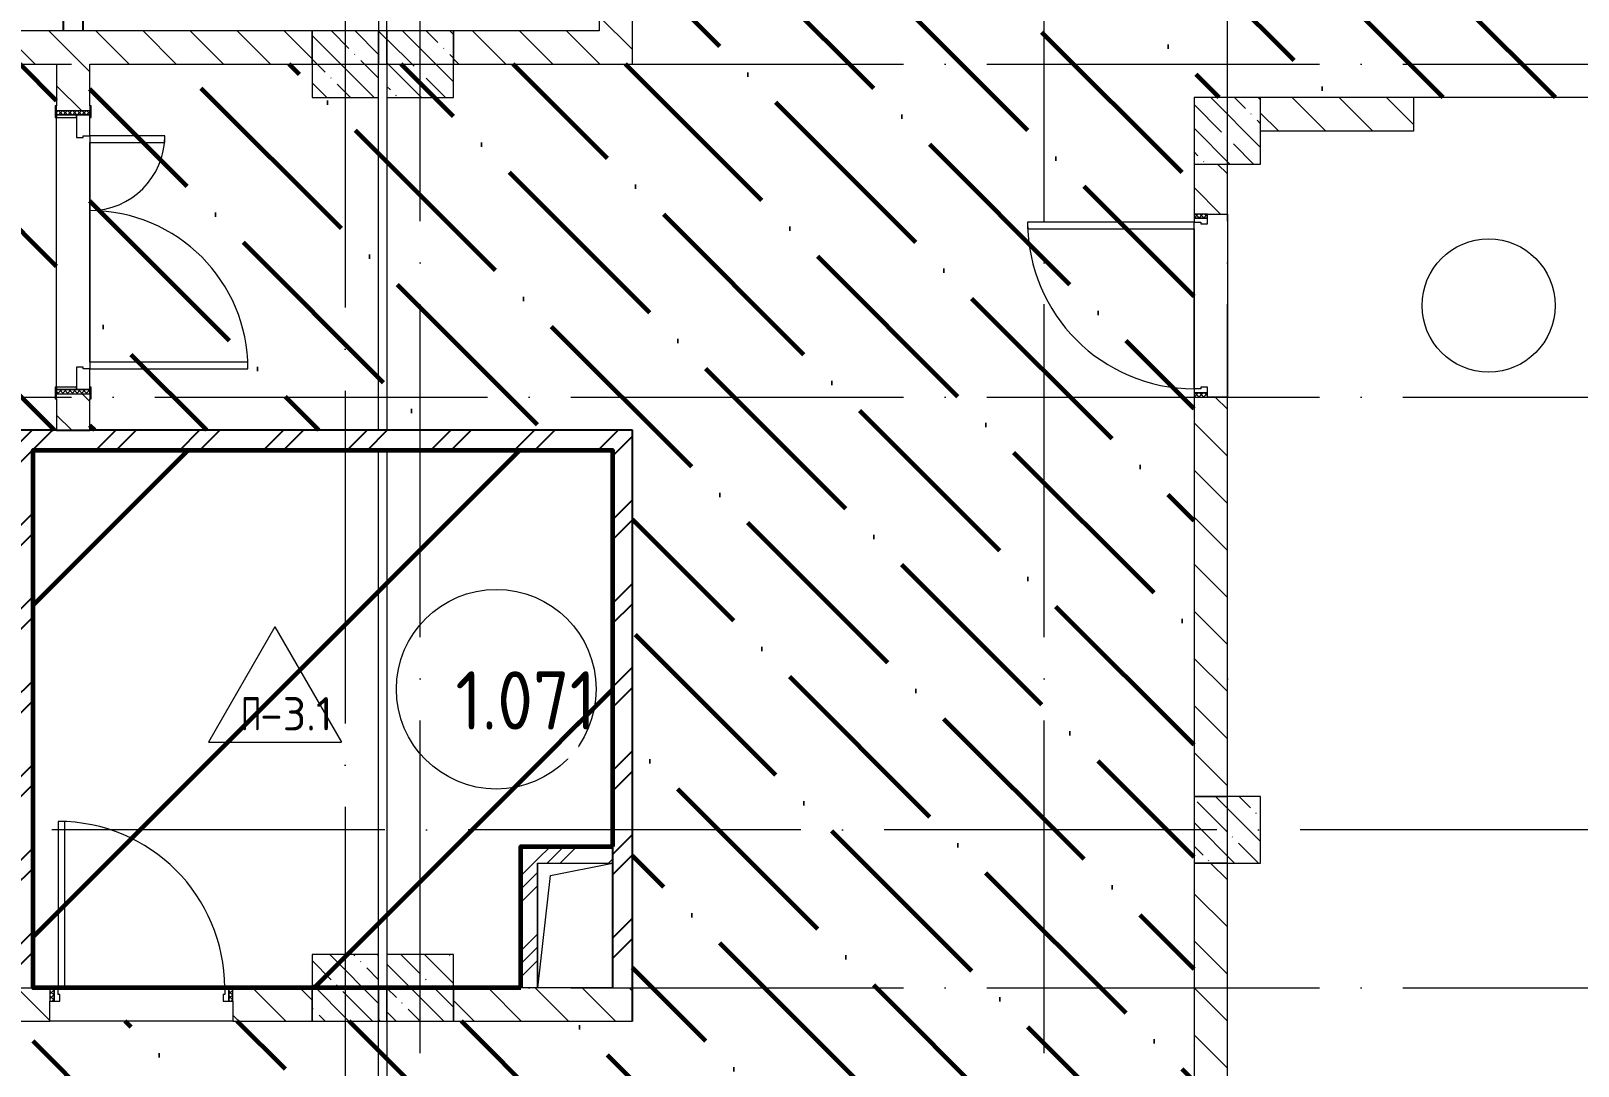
# Model space of a CAD drawing. Header units: millimetres. Extents: x -68946 to 288321, y -402657 to 324925.
# Drawn here: x 123999 to 133295, y 39505 to 45725 of the extents above; entities that cross this region are included whole.
import ezdxf

# ---------------------------------------------------------------- set-up
doc = ezdxf.new("R2010")
doc.units = ezdxf.units.MM
doc.linetypes.add('ADSK_Линия сетки', pattern=[2500, 2000, -250, 0, -250])
for name, color, linetype, lineweight in [('3.4) ПТ-2.15    4 вып', 200, 'Continuous', 60), ('3.4) ПТ-2.16    4 вып', 114, 'Continuous', 60), ('3.4) ПТ-5         4 вып', 150, 'Continuous', 60), ('A-AREA-____-IDEN', 250, 'Continuous', 9), ('A-DETL-GENF-OTLN', 250, 'Continuous', 5), ('A-DOOR-____-IDEN', 31, 'Continuous', 9), ('A-DOOR-____-MCUT', 250, 'Continuous', 5), ('A-DOOR-____-OTLN', 250, 'Continuous', 5), ('A-DOOR-FRAM-MCUT', 31, 'Continuous', 5), ('A-DOOR-FRAM-OTLN', 31, 'Continuous', 5), ('A-FLOR-____-IDEN', 11, 'Continuous', 9), ('A-FLOR-____-OTLN', 192, 'Continuous', 9), ('A-GLAZ-____-OTLN', 250, 'Continuous', 5), ('A-WALL-____-MCUT', 250, 'Continuous', 13), ('A-WALL-____-PATT', 250, 'Continuous', 13), ('I-WALL-____-OTLN', 250, 'Continuous', 9), ('S-COLS-____-MCUT', 250, 'Continuous', 25), ('S-COLS-____-OTLN', 250, 'Continuous', 9), ('S-GRID-____-OTLN', 250, 'Continuous', 9)]:
    doc.layers.add(name, color=color, linetype=linetype, lineweight=lineweight)
doc.styles.add('ISOCPEUR_1', font='isocpeur.ttf', dxfattribs={"width": 0.9, "height": 250})
doc.styles.add('ISOCPEUR_2', font='isocpeur.ttf', dxfattribs={"height": 160})
pattern_1 = [(135, (12287.91, -0.0006), (-141.42136, -141.42136), [])]
pattern_2 = [(45, (12287.9, -0.0006), (-251.4472, 251.4472), []), (45, (12287.9, 381), (-251.4472, 251.4472), [])]
pattern_3 = [(135, (1751.41, 164.685), (-14.14214, -14.14214), []), (225, (1751.41, 164.685), (14.14214, -14.14214), [])]
pattern_4 = [(45, (-371.384, 164.685), (-14.1421, 14.1421), []), (135, (-371.384, 164.685), (-14.1421, -14.1421), [])]
pattern_5 = [(45, (12287.9, -0.0006), (-224.5064, 224.5064), []), (45, (12367.3, -0.0006), (0, 449.0128), []), (45, (12208.54, -0.0006), (0, 449.0128), [])]
pattern_6 = [(135, (12287.91, -0.0006), (-142.5612, -142.5612), []), (135, (12430.48, -0.0006), (-142.5612, -142.5612), [252.016, -50.403, 3.353, -47.05])]

# ---------------------------------------------------------------- blocks, each defined once
blk = doc.blocks.new('Дверь_СКБ_1Ст - Д-13п_1100x2100h_Артистическая-36206532-АР1_Маркировочный план 1 этажа С2и3')
at = {"layer": 'A-DOOR-____-OTLN'}
h = blk.add_hatch(dxfattribs=at)
h.set_pattern_fill('FP_14', color=256, style=0, pattern_type=2)
h.set_pattern_definition(pattern_3)
h.paths.add_polyline_path([(562.5, 20), (562.5, 100), (537.5, 100), (537.5, 20), (548.3, 20)])
at = {"layer": 'A-DOOR-FRAM-OTLN'}
h = blk.add_hatch(dxfattribs=at)
h.set_pattern_fill('FP_15', color=256, style=0, pattern_type=2)
h.set_pattern_definition(pattern_4)
h.paths.add_polyline_path([(-537.5, 20), (-512.5, 20), (-512.5, 100), (-537.5, 100)])
at = {"layer": 'A-DOOR-____-MCUT'}
for p, q in [((-487.5, 1100), (-487.5, 100)), ((-447.5, 1100), (-487.5, 1100)), ((-447.5, 100), (-447.5, 1100)), ((-487.5, 100), (-447.5, 100))]:
    blk.add_line(p, q, dxfattribs=at)
at = {"layer": 'A-DOOR-____-OTLN'}
blk.add_arc((-487.5, 100), 1000, 360, 90, dxfattribs=at)
at = {"layer": 'A-DOOR-FRAM-MCUT'}
for p, q in [((-512.5, 100), (-537.5, 100)), ((-537.5, 100), (-537.5, 20)), ((-487.5, 100), (-512.5, 100)), ((-512.5, 100), (-512.5, 20)), ((-512.5, 20), (-512.5, 100)), ((-487.5, 60), (-487.5, 100)), ((512.5, 100), (512.5, 60)), ((537.5, 100), (512.5, 100)), ((537.5, 20), (537.5, 100)), ((562.5, 100), (537.5, 100)), ((537.5, 100), (537.5, 20)), ((562.5, 20), (562.5, 100)), ((-537.5, 20), (-512.5, 20)), ((-512.5, 20), (-477.5, 20)), ((-477.5, 60), (-487.5, 60)), ((-477.5, 20), (-477.5, 60)), ((512.5, 60), (502.5, 60)), ((502.5, 60), (502.5, 20)), ((502.5, 20), (537.5, 20)), ((537.5, 20), (562.5, 20))]:
    blk.add_line(p, q, dxfattribs=at)
blk = doc.blocks.new('Дверь_СКБ_1Ст - Д-13л_1100x2100h_Артистическая-V39-АР1_Маркировочный план 1 этажа С2и3')
at = {"layer": 'A-DOOR-____-OTLN'}
h = blk.add_hatch(dxfattribs=at)
h.set_pattern_fill('FP_14', color=256, style=0, pattern_type=2)
h.set_pattern_definition(pattern_3)
h.paths.add_polyline_path([(537.5, 20), (562.5, 20), (562.5, 100), (537.5, 100)])
at = {"layer": 'A-DOOR-FRAM-OTLN'}
h = blk.add_hatch(dxfattribs=at)
h.set_pattern_fill('FP_15', color=256, style=0, pattern_type=2)
h.set_pattern_definition(pattern_4)
h.paths.add_polyline_path([(-537.5, 20), (-512.5, 20), (-512.5, 100), (-537.5, 100)])
at = {"layer": 'A-DOOR-____-MCUT'}
for p, q in [((512.5, 1100), (472.5, 1100)), ((472.5, 1100), (472.5, 100)), ((512.5, 100), (512.5, 1100)), ((472.5, 100), (512.5, 100))]:
    blk.add_line(p, q, dxfattribs=at)
at = {"layer": 'A-DOOR-____-OTLN'}
blk.add_arc((512.5, 100), 1000, 90, 180, dxfattribs=at)
at = {"layer": 'A-DOOR-FRAM-MCUT'}
for p, q in [((-512.5, 100), (-537.5, 100)), ((-537.5, 100), (-537.5, 20)), ((-487.5, 100), (-512.5, 100)), ((-512.5, 100), (-512.5, 20)), ((-512.5, 20), (-512.5, 100)), ((-487.5, 60), (-487.5, 100)), ((512.5, 100), (512.5, 60)), ((537.5, 100), (512.5, 100)), ((537.5, 20), (537.5, 100)), ((562.5, 100), (537.5, 100)), ((537.5, 100), (537.5, 20)), ((562.5, 20), (562.5, 100)), ((-537.5, 20), (-512.5, 20)), ((-512.5, 20), (-477.5, 20)), ((-477.5, 60), (-487.5, 60)), ((-477.5, 20), (-477.5, 60)), ((512.5, 60), (502.5, 60)), ((502.5, 60), (502.5, 20)), ((502.5, 20), (537.5, 20)), ((537.5, 20), (562.5, 20))]:
    blk.add_line(p, q, dxfattribs=at)
blk = doc.blocks.new('BSC_Колонна _Прямоугольная - 400x400-31226494-АР1_Маркировочный план 1 этажа С2и3')
at = {"layer": 'S-COLS-____-OTLN', "lineweight": 5}
h = blk.add_hatch(dxfattribs=at)
h.set_pattern_fill('FP_91', color=256, style=0, pattern_type=2)
h.set_pattern_definition([(135, (-118899.98, -45125), (-142.56192, -142.56192), []), (135, (-118757.42, -45125), (-142.56192, -142.56192), [252.016, -50.403, 3.353, -47.05])])
h.paths.add_polyline_path([(-200, -200), (200, -200), (200, 200), (-200, 200), (-200, -187.9)])
at = {"layer": 'S-COLS-____-MCUT', "lineweight": 5}
for p, q in [((200, 200), (-200, 200)), ((-200, 200), (-200, -200)), ((200, -200), (200, 200)), ((-200, -200), (200, -200))]:
    blk.add_line(p, q, dxfattribs=at)
blk = doc.blocks.new('_Wn_-As_OpeningMEP_floor__Rectangular - _Wn_-As_OpeningMEP_floor__Rectangular-34851373-АР1_Маркировочный план 1 этажа С2и3')
at = {"layer": 'A-DETL-GENF-OTLN', "lineweight": 5}
for p, q in [((-150, 350), (222.9, 424.6)), ((-225, -325), (-150, 350))]:
    blk.add_line(p, q, dxfattribs=at)
blk = doc.blocks.new('Дверь_СКБ_2Ст_Внутренняя1 - Н_ВВ-19_1700x2600h_Фрамуга сверху-42084744-АР1_Маркировочный план 1 этажа С2и3')
at = {"layer": 'A-DOOR-____-OTLN'}
h = blk.add_hatch(dxfattribs=at)
h.set_pattern_fill('FP_46', color=256, style=0, pattern_type=2)
h.set_pattern_definition([(135, (1451.41, 164.685), (-14.14214, -14.14214), []), (225, (1451.41, 164.685), (14.14214, -14.14214), [])])
h.paths.add_polyline_path([(862.5, 100), (837.5, 100), (837.5, -100), (862.5, -100), (862.5, 60)])
at = {"layer": 'A-DOOR-FRAM-OTLN'}
h = blk.add_hatch(dxfattribs=at)
h.set_pattern_fill('FP_47', color=256, style=0, pattern_type=2)
h.set_pattern_definition([(45, (-671.384, 164.685), (-14.1421, 14.1421), []), (135, (-671.384, 164.685), (-14.1421, -14.1421), [])])
h.paths.add_polyline_path([(-812.5, 60), (-812.5, 100), (-837.5, 100), (-837.5, -100), (-812.5, -100), (-812.5, 20)])
at = {"layer": 'A-DOOR-____-MCUT'}
for p, q in [((712.5, 1050), (672.5, 1050)), ((672.5, 1050), (672.5, 100)), ((712.5, 100), (712.5, 1050)), ((-687.5, 550), (-687.5, 100)), ((-647.5, 550), (-687.5, 550)), ((-647.5, 100), (-647.5, 550)), ((-687.5, 100), (-647.5, 100)), ((672.5, 100), (712.5, 100))]:
    blk.add_line(p, q, dxfattribs=at)
at = {"layer": 'A-DOOR-____-OTLN'}
for centre, radius, start, end in [((712.5, 100), 950, 90, 180), ((-687.5, 100), 450, 0, 90)]:
    blk.add_arc(centre, radius, start, end, dxfattribs=at)
at = {"layer": 'A-DOOR-FRAM-MCUT'}
for p, q in [((-797.5, 108), (-867.5, 108)), ((-867.5, 108), (-867.5, 100)), ((-867.5, 100), (-797.5, 100)), ((-812.5, 100), (-837.5, 100)), ((-837.5, 100), (-837.5, -100)), ((-687.5, 100), (-812.5, 100)), ((-812.5, 100), (-812.5, 20)), ((-812.5, -100), (-812.5, 100)), ((-797.5, 100), (-812.5, 100)), ((-812.5, 100), (-812.5, 99)), ((-812.5, 99), (-797.5, 99)), ((-797.5, 100), (-797.5, 108)), ((-797.5, 99), (-797.5, 100)), ((-687.5, 60), (-687.5, 100)), ((712.5, 100), (712.5, 60)), ((837.5, 100), (712.5, 100)), ((892.5, 108), (822.5, 108)), ((822.5, 108), (822.5, 100)), ((837.5, 100), (822.5, 100)), ((822.5, 100), (822.5, 99)), ((822.5, 100), (892.5, 100)), ((822.5, 99), (837.5, 99)), ((837.5, 20), (837.5, 100)), ((862.5, 100), (837.5, 100)), ((837.5, 100), (837.5, -100)), ((837.5, 99), (837.5, 100)), ((862.5, -100), (862.5, 100)), ((892.5, 100), (892.5, 108)), ((-812.5, 20), (-677.5, 20)), ((-797.5, 20), (-812.5, 20)), ((-812.5, 20), (-812.5, -100)), ((-797.5, -100), (-797.5, 20)), ((-677.5, 60), (-687.5, 60)), ((-677.5, 20), (-677.5, 60)), ((712.5, 60), (702.5, 60)), ((702.5, 60), (702.5, 20)), ((702.5, 20), (837.5, 20)), ((837.5, 20), (822.5, 20)), ((822.5, 20), (822.5, -100)), ((837.5, -100), (837.5, 20)), ((-797.5, -100), (-867.5, -100)), ((-867.5, -100), (-867.5, -108)), ((-867.5, -108), (-797.5, -108)), ((-837.5, -100), (-812.5, -100)), ((-812.5, -100), (-797.5, -100)), ((-797.5, -108), (-797.5, -100)), ((822.5, -100), (837.5, -100)), ((892.5, -100), (822.5, -100)), ((822.5, -100), (822.5, -108)), ((822.5, -108), (892.5, -108)), ((837.5, -100), (862.5, -100)), ((892.5, -108), (892.5, -100))]:
    blk.add_line(p, q, dxfattribs=at)
blk = doc.blocks.new('AAR_СКБ_Марка_Помещения_мал - Номер-28977439-АР1_Маркировочный план 1 этажа С2и3')
at = {"layer": 'A-AREA-____-IDEN'}
blk.add_circle((-0.028, 0), 3, dxfattribs=at)
blk = doc.blocks.new('AAR_СКБ_Марка_Перекрытия - Марка пола-17325028-АР1_Маркировочный план 1 этажа С2и3')
at = {"layer": 'A-FLOR-____-IDEN'}
for p, q in [((0, 6.932), (-4.002, 0)), ((0, 6.932), (4.002, 0)), ((-4.002, 0), (4.002, 0))]:
    blk.add_line(p, q, dxfattribs=at)
blk = doc.blocks.new('ADSK_Марка_Дверь - Типоразмер_ADSK_Марка-30565456-АР1_Маркировочный план 1 этажа С2и3')
at = {"layer": 'A-DOOR-____-IDEN'}
blk.add_circle((0, 0), 4, dxfattribs=at)

msp = doc.modelspace()

# ---------------------------------------------------------------- hatches: boundary and pattern name
h = msp.add_hatch()
h.set_pattern_fill('FP_4', color=256, style=0, pattern_type=2)
h.set_pattern_definition(pattern_2)
h.paths.add_polyline_path([(125687.8919, 43205.1926), (127492.9138, 43205.1926), (127492.9138, 43325.1926), (120608.9138, 43325.1926), (120608.9138, 43205.1926), (125645.2287, 43205.1926)])
h = msp.add_hatch()
h.set_pattern_fill('FP_4', color=256, style=0, pattern_type=2)
h.set_pattern_definition(pattern_2)
h.paths.add_polyline_path([(127494.9665, 39975.023), (127612.9138, 39975.023), (127612.9138, 43325.1926), (127492.9138, 43325.1926), (127492.9138, 39975.023)])
h = msp.add_hatch()
h.set_pattern_fill('FP_4', color=256, style=0, pattern_type=2)
h.set_pattern_definition(pattern_2)
h.paths.add_polyline_path([(124012.9138, 39975.023), (124012.9138, 43205.1926), (123892.9138, 43205.1926), (123892.9138, 39975.023), (123937.9138, 39975.023)])
at = {"layer": '3.4) ПТ-2.15    4 вып'}
h = msp.add_hatch(dxfattribs=at)
h.set_pattern_fill('ANSI36', color=256, scale=150, angle=90)
h.paths.add_polyline_path([(130987.8919, 45325), (148787.9138, 45325), (148787.9138, 49050.0006), (127612.9138, 49050.0006), (127612.9138, 45525), (124352.9138, 45525), (124352.9138, 43325.1926), (127612.9138, 43325.1926), (127612.9138, 39775.023), (121357.9147, 39775.023), (121357.9147, 36800.9403), (122877.9144, 36800.9403), (122877.9144, 35974.9403), (126337.9144, 35974.9403), (126337.9144, 24349.9994), (130987.8919, 24349.9994), (130987.8919, 34875), (130607.9138, 34875), (130607.9138, 36475), (130987.8919, 36475), (130987.8919, 39775.023)])
at = {"layer": '3.4) ПТ-2.16    4 вып'}
h = msp.add_hatch(dxfattribs=at)
h.set_pattern_fill('ANSI31', color=256, scale=222, angle=90)
h.paths.add_polyline_path([(112797.9005, 42467), (113097.9005, 42467), (113097.9005, 43325.1926), (111353.9551, 43325.1926), (111353.9551, 40475), (111737.8919, 40475), (111737.8919, 39995.9552), (112797.9005, 39995.9552)])
h.paths.add_polyline_path([(124152.9138, 45524.9994), (109022.9142, 45524.9994), (109022.9142, 43325.1926), (115222.9005, 43325.1926), (115222.9005, 40475.023), (120202.9138, 40475.023), (120202.9138, 43325.1926), (124152.9138, 43325.1926)])
at = {"layer": 'A-WALL-____-PATT', "lineweight": 15, "true_color": 0x000000}
h = msp.add_hatch(dxfattribs=at)
h.set_pattern_fill('FP_2', color=18, style=0, pattern_type=2)
h.set_pattern_definition(pattern_1)
h.paths.add_polyline_path([(127562.4251, 45525), (127612.9138, 45525), (127612.9138, 45939.5), (127412.9138, 45939.5), (127412.9138, 45525), (127494.9665, 45525)])
h.paths.add_polyline_path([(127612.9138, 47039.5), (127611.9652, 49050.0006), (127412.9138, 49050.0006), (127412.9138, 47039.5), (127583.7098, 47039.5)])
h = msp.add_hatch(dxfattribs=at)
h.set_pattern_fill('FP_2', color=18, style=0, pattern_type=2)
h.set_pattern_definition(pattern_1)
h.paths.add_polyline_path([(126537.8919, 45525), (127412.9138, 45525), (127412.9138, 45725), (126537.8919, 45725)])
h.paths.add_polyline_path([(122148.718, 45525), (125687.8919, 45525), (125687.8919, 45725), (121387.8919, 45725), (121387.8919, 45525), (121506.4015, 45525)])
h.paths.add_polyline_path([(126137.8919, 45525), (126137.8919, 45724.9994), (126087.8921, 45724.9994), (126087.8919, 45525)])
h.paths.add_polyline_path([(117827.9987, 45525), (120987.8919, 45525), (120987.8919, 45725), (117487.8919, 45725), (117487.8919, 45525), (117790.6078, 45525)])
h.paths.add_polyline_path([(114099.831, 45525), (117087.8919, 45525), (117087.8919, 45725), (113537.9138, 45725), (113537.9138, 45525), (114037.745, 45525)])
h = msp.add_hatch(dxfattribs=at)
h.set_pattern_fill('FP_2', color=18, style=0, pattern_type=2)
h.set_pattern_definition(pattern_1)
h.paths.add_polyline_path([(124152.9138, 43325.1926), (124352.9138, 43325.1926), (124352.9138, 43545.0377), (124152.9138, 43545.0377), (124152.9138, 43515.0377)])
h.paths.add_polyline_path([(124192.9138, 45245.0377), (124352.9138, 45245.0377), (124352.9138, 45525), (124152.9138, 45525), (124152.9138, 45245.0377)])
h = msp.add_hatch(dxfattribs=at)
h.set_pattern_fill('FP_2', color=18, style=0, pattern_type=2)
h.set_pattern_definition(pattern_1)
h.paths.add_polyline_path([(131387.9138, 45124.9994), (132307.9129, 45124.9994), (132307.9129, 45324.9994), (131387.9138, 45324.9994)])
h = msp.add_hatch(dxfattribs=at)
h.set_pattern_fill('FP_2', color=18, style=0, pattern_type=2)
h.set_pattern_definition(pattern_1)
h.paths.add_polyline_path([(131187.9138, 28524.9994), (131187.9138, 32324.9994), (130987.9138, 32324.9994), (130987.9138, 28524.9994)])
h.paths.add_polyline_path([(131128.2119, 32724.9994), (131187.9138, 32724.9994), (131187.9138, 36524.9994), (130987.9138, 36524.9994), (130987.9138, 32724.9994), (131031.0475, 32724.9994)])
h.paths.add_polyline_path([(130987.9138, 36924.9994), (131187.9138, 36924.9994), (131187.9138, 40724.9994), (130987.9138, 40724.9994), (130987.9138, 37123.457)])
h.paths.add_polyline_path([(131187.9138, 41124.9994), (131187.9138, 43524.9994), (130987.9138, 43524.9994), (130987.9138, 41124.9994)])
h.paths.add_polyline_path([(130987.9138, 44624.9994), (131187.9138, 44624.9994), (131187.9138, 44924.9994), (130987.9138, 44924.9994), (130987.9138, 44838.0431)])
h = msp.add_hatch(dxfattribs=at)
h.set_pattern_fill('FP_5', color=18, style=0, pattern_type=2)
h.set_pattern_definition(pattern_5)
h.paths.add_polyline_path([(126942.9138, 39975.023), (127042.9138, 39975.023), (127042.9138, 40825.023), (126942.9138, 40825.023), (126942.9138, 40174.9994)])
h = msp.add_hatch(dxfattribs=at)
h.set_pattern_fill('FP_5', color=18, style=0, pattern_type=2)
h.set_pattern_definition(pattern_5)
h.paths.add_polyline_path([(127044.9665, 40725.023), (127492.9138, 40725.023), (127492.9138, 40825.023), (127042.9138, 40825.023), (127042.9138, 40725.023)])
h = msp.add_hatch(dxfattribs=at)
h.set_pattern_fill('FP_2', color=18, style=0, pattern_type=2)
h.set_pattern_definition(pattern_1)
h.paths.add_polyline_path([(127494.9665, 39775.023), (127612.9138, 39775.023), (127612.9138, 39975.023), (126537.8919, 39975.023), (126537.8919, 39775.023), (127492.9138, 39775.023)])
h.paths.add_polyline_path([(124112.8919, 39775.023), (124112.8919, 39975.023), (123762.9138, 39975.023), (123762.9138, 39775.023), (124012.9138, 39775.023)])
h.paths.add_polyline_path([(122662.9138, 39775.023), (122662.9138, 39975.023), (121387.8919, 39975.023), (121387.8919, 39775.023)])
h.paths.add_polyline_path([(126087.8919, 39775.023), (126137.8919, 39775.023), (126137.8919, 39975.023), (126087.8919, 39975.023), (126087.8919, 39950.026)])
h.paths.add_polyline_path([(125687.8919, 39775.023), (125687.8919, 39975.023), (125212.8919, 39975.023), (125212.8919, 39775.023), (125662.9138, 39775.023)])
h.paths.add_polyline_path([(120809.9147, 39775.023), (120987.8919, 39775.023), (120987.8919, 39975.023), (120608.9138, 39975.023), (120608.9138, 39775.023), (120808.5414, 39775.023)])
at = {"layer": 'S-COLS-____-OTLN', "lineweight": 5, "true_color": 0x000000}
h = msp.add_hatch(dxfattribs=at)
h.set_pattern_fill('FP_1', color=18, style=0, pattern_type=2)
h.set_pattern_definition(pattern_6)
h.paths.add_polyline_path([(125687.8919, 45324.9994), (126087.8908, 45325), (126087.8919, 45724.9994), (125687.8919, 45724.9994), (125687.8919, 45325.0034)])
h = msp.add_hatch(dxfattribs=at)
h.set_pattern_fill('FP_1', color=18, style=0, pattern_type=2)
h.set_pattern_definition(pattern_6)
h.paths.add_polyline_path([(126369.8919, 45324.9994), (126537.8908, 45325), (126537.8919, 45724.9994), (126137.8919, 45724.9994), (126137.8919, 45324.9994), (126276.3634, 45324.9994)])
h = msp.add_hatch(dxfattribs=at)
h.set_pattern_fill('FP_1', color=18, style=0, pattern_type=2)
h.set_pattern_definition(pattern_6)
h.paths.add_polyline_path([(130987.8919, 40724.9994), (131387.8919, 40724.9994), (131387.8919, 41124.9994), (130987.8919, 41124.9994), (130987.8919, 41030.2707)])
h = msp.add_hatch(dxfattribs=at)
h.set_pattern_fill('FP_1', color=18, style=0, pattern_type=2)
h.set_pattern_definition(pattern_6)
h.paths.add_polyline_path([(125687.8919, 39774.9994), (126087.8919, 39775.023), (126087.8919, 40174.9994), (125687.8919, 40174.9994), (125687.8919, 39775.023)])
h = msp.add_hatch(dxfattribs=at)
h.set_pattern_fill('FP_1', color=18, style=0, pattern_type=2)
h.set_pattern_definition(pattern_6)
h.paths.add_polyline_path([(126537.7791, 39774.9994), (126537.8919, 39775.023), (126537.8919, 40174.9994), (126137.8919, 40174.9994), (126137.8919, 39774.9994), (126531.4222, 39774.9994)])

# ---------------------------------------------------------------- linework, layer by layer
for p, q in [((124192.9138, 51755), (124192.9138, 45725)), ((124312.9138, 45725), (124312.9138, 49020.0006)), ((124152.9138, 43325.1926), (120202.9138, 43325.1926)), ((124152.9138, 43325.1926), (124352.9138, 43325.1926)), ((127612.9138, 43325.1926), (124352.9138, 43325.1926)), ((127612.9138, 39775.023), (127612.9138, 43325.1926)), ((124012.9138, 43205.1926), (127492.9138, 43205.1926)), ((124012.9138, 39975.023), (124012.9138, 43205.1926)), ((127492.9138, 43205.1926), (127492.9138, 39975.023))]:
    msp.add_line(p, q)
at = {"layer": '3.4) ПТ-5         4 вып'}
msp.add_lwpolyline([(126942.9138, 39975.023), (126942.9138, 40825.023), (127492.9138, 40825.023)], dxfattribs=at)
at = {"layer": 'A-FLOR-____-OTLN', "color": 18, "lineweight": 5, "true_color": 0x000000}
for p, q in [((126087.8919, 49020.0006), (126087.8919, 45725)), ((126137.8919, 45725), (126137.8919, 49020.0006)), ((126087.8919, 43325.1926), (126087.8919, 45324.9994)), ((126137.8919, 45324.9994), (126137.8919, 43325.1926)), ((136332.9138, 45324.9994), (132307.9129, 45324.9994)), ((124352.9138, 43735.0377), (124352.9138, 45055.0377)), ((130987.9138, 43574.9994), (130987.9138, 44534.9994)), ((130987.9138, 44534.9994), (130987.9138, 43574.9994)), ((126087.8919, 40174.9994), (126087.8919, 43205.1926)), ((126137.8919, 43205.1926), (126137.8919, 40174.9994)), ((127044.9665, 39975.023), (127044.9665, 40725.023)), ((125162.8919, 39975.023), (124202.8919, 39975.023)), ((124202.8919, 39975.023), (125162.8919, 39975.023)), ((126087.8919, 35974.9994), (126087.8919, 39774.9994)), ((126137.8919, 39774.9994), (126137.8919, 35974.9994))]:
    msp.add_line(p, q, dxfattribs=at)
at = {"layer": 'A-WALL-____-MCUT', "color": 18, "lineweight": 15, "true_color": 0x000000}
for p, q in [((127412.9138, 45909.5), (127412.9138, 45725)), ((127612.9138, 45525), (127612.9138, 45909.5)), ((125687.8919, 45725), (121387.8919, 45725)), ((125687.8919, 45525), (125687.8919, 45725)), ((126137.8919, 45725), (126087.8919, 45725)), ((126087.8919, 45725), (126087.8919, 45525)), ((126137.8919, 45525), (126137.8919, 45725)), ((127412.9138, 45725), (126537.8919, 45725)), ((126537.8919, 45725), (126537.8919, 45525)), ((121387.8919, 45525), (124152.9138, 45525)), ((124152.9138, 45525), (124152.9138, 45275.0377)), ((124352.9138, 45525), (125687.8919, 45525)), ((124352.9138, 45275.0377), (124352.9138, 45525)), ((126087.8919, 45525), (126137.8919, 45525)), ((126537.8919, 45525), (127612.9138, 45525)), ((132307.9129, 45324.9994), (131387.9138, 45324.9994)), ((132307.9129, 45124.9994), (132307.9129, 45324.9994)), ((131387.9138, 45124.9994), (132307.9129, 45124.9994)), ((130987.9138, 44924.9994), (130987.9138, 44624.9994)), ((131187.9138, 44624.9994), (131187.9138, 44924.9994)), ((131067.9138, 44624.9994), (131187.9138, 44624.9994)), ((124152.9138, 43515.0377), (124152.9138, 43325.1926)), ((124352.9138, 43325.1926), (124352.9138, 43515.0377)), ((130987.9138, 43524.9994), (130987.9138, 41124.9994)), ((131187.9138, 43524.9994), (131067.9138, 43524.9994)), ((131187.9138, 41124.9994), (131187.9138, 43524.9994)), ((130987.9138, 41124.9994), (131187.9138, 41124.9994)), ((126942.9138, 40825.023), (126942.9138, 39975.023)), ((127492.9138, 40825.023), (126942.9138, 40825.023)), ((127042.9138, 39975.023), (127042.9138, 40725.023)), ((127042.9138, 40725.023), (127492.9138, 40725.023)), ((130987.9138, 40724.9994), (130987.9138, 36924.9994)), ((131187.9138, 40724.9994), (130987.9138, 40724.9994)), ((131187.9138, 36924.9994), (131187.9138, 40724.9994)), ((123892.9138, 39975.023), (124012.9138, 39975.023)), ((124112.8919, 39975.023), (124012.9138, 39975.023)), ((124112.8919, 39775.023), (124112.8919, 39895.023)), ((125687.8919, 39975.023), (125212.8919, 39975.023)), ((125212.8919, 39895.023), (125212.8919, 39775.023)), ((125687.8919, 39775.023), (125687.8919, 39975.023)), ((126137.8919, 39975.023), (126087.8919, 39975.023)), ((126087.8919, 39975.023), (126087.8919, 39775.023)), ((126137.8919, 39775.023), (126137.8919, 39975.023)), ((127492.9138, 39975.023), (126537.8919, 39975.023)), ((126537.8919, 39975.023), (126537.8919, 39775.023)), ((127492.9138, 39975.023), (127612.9138, 39975.023)), ((123762.9138, 39775.023), (124112.8919, 39775.023)), ((125212.8919, 39775.023), (125687.8919, 39775.023)), ((126087.8919, 39775.023), (126137.8919, 39775.023)), ((126537.8919, 39775.023), (127612.9138, 39775.023))]:
    msp.add_line(p, q, dxfattribs=at)
at = {"layer": 'I-WALL-____-OTLN', "color": 18, "lineweight": 15, "true_color": 0x000000}
for p, q in [((124152.9138, 43585.0377), (124152.9138, 45205.0377)), ((124352.9138, 45055.0377), (124352.9138, 43735.0377)), ((131187.9138, 44624.9994), (131187.9138, 43524.9994)), ((130987.9138, 43574.9994), (130987.9138, 44534.9994)), ((124202.8919, 39975.023), (125162.8919, 39975.023)), ((125212.8919, 39775.023), (124112.8919, 39775.023))]:
    msp.add_line(p, q, dxfattribs=at)
at = {"layer": 'S-COLS-____-MCUT', "color": 18, "lineweight": 5, "true_color": 0x000000}
for p, q in [((126087.8919, 45724.9994), (125687.8919, 45724.9994)), ((126537.8919, 45724.9994), (126137.8919, 45724.9994)), ((125687.8919, 45525), (125687.8919, 45324.9994)), ((126087.8919, 45324.9994), (126087.8919, 45525)), ((126137.8919, 45525), (126137.8919, 45324.9994)), ((126537.8919, 45324.9994), (126537.8919, 45525)), ((125687.8919, 45324.9994), (126087.8919, 45324.9994)), ((126137.8919, 45324.9994), (126537.8919, 45324.9994)), ((130987.8919, 41124.9994), (130987.8919, 40724.9994)), ((131387.8919, 41124.9994), (131187.9138, 41124.9994)), ((131387.8919, 40724.9994), (131387.8919, 41124.9994)), ((131187.9138, 40724.9994), (131387.8919, 40724.9994)), ((126087.8919, 40174.9994), (125687.8919, 40174.9994)), ((125687.8919, 40174.9994), (125687.8919, 39975.023)), ((126087.8919, 39975.023), (126087.8919, 40174.9994)), ((126537.8919, 40174.9994), (126137.8919, 40174.9994)), ((126137.8919, 40174.9994), (126137.8919, 39975.023)), ((126537.8919, 39975.023), (126537.8919, 40174.9994)), ((125687.8919, 39774.9994), (126087.8919, 39774.9994)), ((126137.8919, 39774.9994), (126537.8919, 39774.9994))]:
    msp.add_line(p, q, dxfattribs=at)
at = {"layer": 'S-COLS-____-OTLN', "color": 18, "lineweight": 5, "true_color": 0x000000}
for p, q in [((125687.8919, 45724.9994), (125687.8919, 45525)), ((126087.8919, 45525), (126087.8919, 45724.9994)), ((126137.8919, 45724.9994), (126137.8919, 45525)), ((126537.8919, 45525), (126537.8919, 45724.9994)), ((131187.9138, 41124.9994), (130987.8919, 41124.9994)), ((130987.8919, 40724.9994), (131187.9138, 40724.9994)), ((125687.8919, 39975.023), (125687.8919, 39774.9994)), ((126087.8919, 39774.9994), (126087.8919, 39975.023)), ((126137.8919, 39975.023), (126137.8919, 39774.9994)), ((126537.8919, 39774.9994), (126537.8919, 39975.023))]:
    msp.add_line(p, q, dxfattribs=at)
at = {"layer": 'S-GRID-____-OTLN', "color": 18, "linetype": 'ADSK_Линия сетки', "true_color": 0x000000}
for p, q in [((125887.9138, 61063.6538), (125887.9138, -1649.5356)), ((130087.9138, -2919.5356), (130087.9138, 61063.6538)), ((131187.9138, -2919.5356), (131187.9138, 61063.6538)), ((126337.9138, -2919.5356), (126337.9138, 59793.6538)), ((77240.3519, 45525), (168626.8279, 45525)), ((77240.3519, 43525), (168626.8279, 43525)), ((168626.8279, 40925), (111607.9138, 40925)), ((77240.3519, 39975), (168626.8279, 39975))]:
    msp.add_line(p, q, dxfattribs=at)

# ---------------------------------------------------------------- block references
at = {"layer": 'A-AREA-____-IDEN', "color": 18, "true_color": 0x000000, "xscale": 200, "yscale": 200, "zscale": 99.99999999999993}
msp.add_blockref('AAR_СКБ_Марка_Помещения_мал - Номер-28977439-АР1_Маркировочный план 1 этажа С2и3', (126800.6432, 41769.5413), dxfattribs=at)
at = {"layer": 'A-DOOR-____-IDEN', "color": 18, "true_color": 0x000000, "xscale": 99.99999999999993, "yscale": 99.99999999999993, "zscale": 99.99999999999993}
msp.add_blockref('ADSK_Марка_Дверь - Типоразмер_ADSK_Марка-30565456-АР1_Маркировочный план 1 этажа С2и3', (132757.9138, 44074.9994), dxfattribs=at)
at = {"layer": 'A-DOOR-____-OTLN', "color": 18, "true_color": 0x000000}
for name, p, rotation in [('Дверь_СКБ_2Ст_Внутренняя1 - Н_ВВ-19_1700x2600h_Фрамуга сверху-42084744-АР1_Маркировочный план 1 этажа С2и3', (124252.9138, 44407.5377), 270), ('Дверь_СКБ_1Ст - Д-13л_1100x2100h_Артистическая-V39-АР1_Маркировочный план 1 этажа С2и3', (131087.9138, 44062.4994), 89.9999999999999)]:
    msp.add_blockref(name, p, dxfattribs=dict(at, rotation=rotation))
msp.add_blockref('Дверь_СКБ_1Ст - Д-13п_1100x2100h_Артистическая-36206532-АР1_Маркировочный план 1 этажа С2и3', (124650.3919, 39875.023), dxfattribs=at)
at = {"layer": 'A-FLOR-____-IDEN', "color": 18, "true_color": 0x000000, "xscale": 99.99999999999993, "yscale": 99.99999999999993, "zscale": 99.99999999999993}
msp.add_blockref('AAR_СКБ_Марка_Перекрытия - Марка пола-17325028-АР1_Маркировочный план 1 этажа С2и3', (125464.9432, 41450.5481), dxfattribs=at)
at = {"layer": 'A-GLAZ-____-OTLN', "color": 18, "true_color": 0x000000}
msp.add_blockref('_Wn_-As_OpeningMEP_floor__Rectangular - _Wn_-As_OpeningMEP_floor__Rectangular-34851373-АР1_Маркировочный план 1 этажа С2и3', (127269.9665, 40300.023), dxfattribs=at)
at = {"layer": 'S-COLS-____-OTLN', "color": 18, "lineweight": 5, "true_color": 0x000000}
msp.add_blockref('BSC_Колонна _Прямоугольная - 400x400-31226494-АР1_Маркировочный план 1 этажа С2и3', (131187.8919, 45124.9994), dxfattribs=at)

# ---------------------------------------------------------------- texts
at = {"layer": 'A-FLOR-____-IDEN', "color": 18, "true_color": 0x000000, "char_height": 200, "attachment_point": 1, "style": 'ISOCPEUR_2'}
for s, insert, width in [('\\fISOCPEUR|b0|i0|c204|p34|;\\W.7;П', (125259.7083, 41721.9339), 140.295312), ('-3.1', (125375.4635, 41721.9339), 381.60325)]:
    msp.add_mtext(s, dxfattribs=dict(at, insert=insert, width=width))

# ---------------------------------------------------------------- next in the draw order: texts
at = {"layer": 'A-AREA-____-IDEN', "color": 18, "true_color": 0x000000, "insert": (126549.5429, 41877.0268), "char_height": 350, "width": 564.388, "attachment_point": 1, "style": 'ISOCPEUR_1', "bg_fill": 3, "box_fill_scale": 1.5, "bg_fill_color": 256, "bg_fill_transparency": 0}
msp.add_mtext('1.071', dxfattribs=at)

# ---------------------------------------------------------------- next in the draw order: hatches: boundary and pattern name
at = {"layer": '3.4) ПТ-5         4 вып'}
h = msp.add_hatch(dxfattribs=at)
h.set_pattern_fill('ANSI31', color=256, scale=444)
h.paths.add_polyline_path([(127492.9138, 43205.1926), (124012.9138, 43205.1926), (124012.9138, 39975.023), (126942.9138, 39975.023), (126942.9138, 40825.023), (127492.9138, 40825.023)])

# ---------------------------------------------------------------- next in the draw order: linework, layer by layer
msp.add_lwpolyline([(126942.9138, 39975.023), (124012.9138, 39975.023), (124012.9138, 43205.1926), (127492.9138, 43205.1926), (127492.9138, 40825.023)], dxfattribs=at)

doc.saveas('drawing.dxf')
